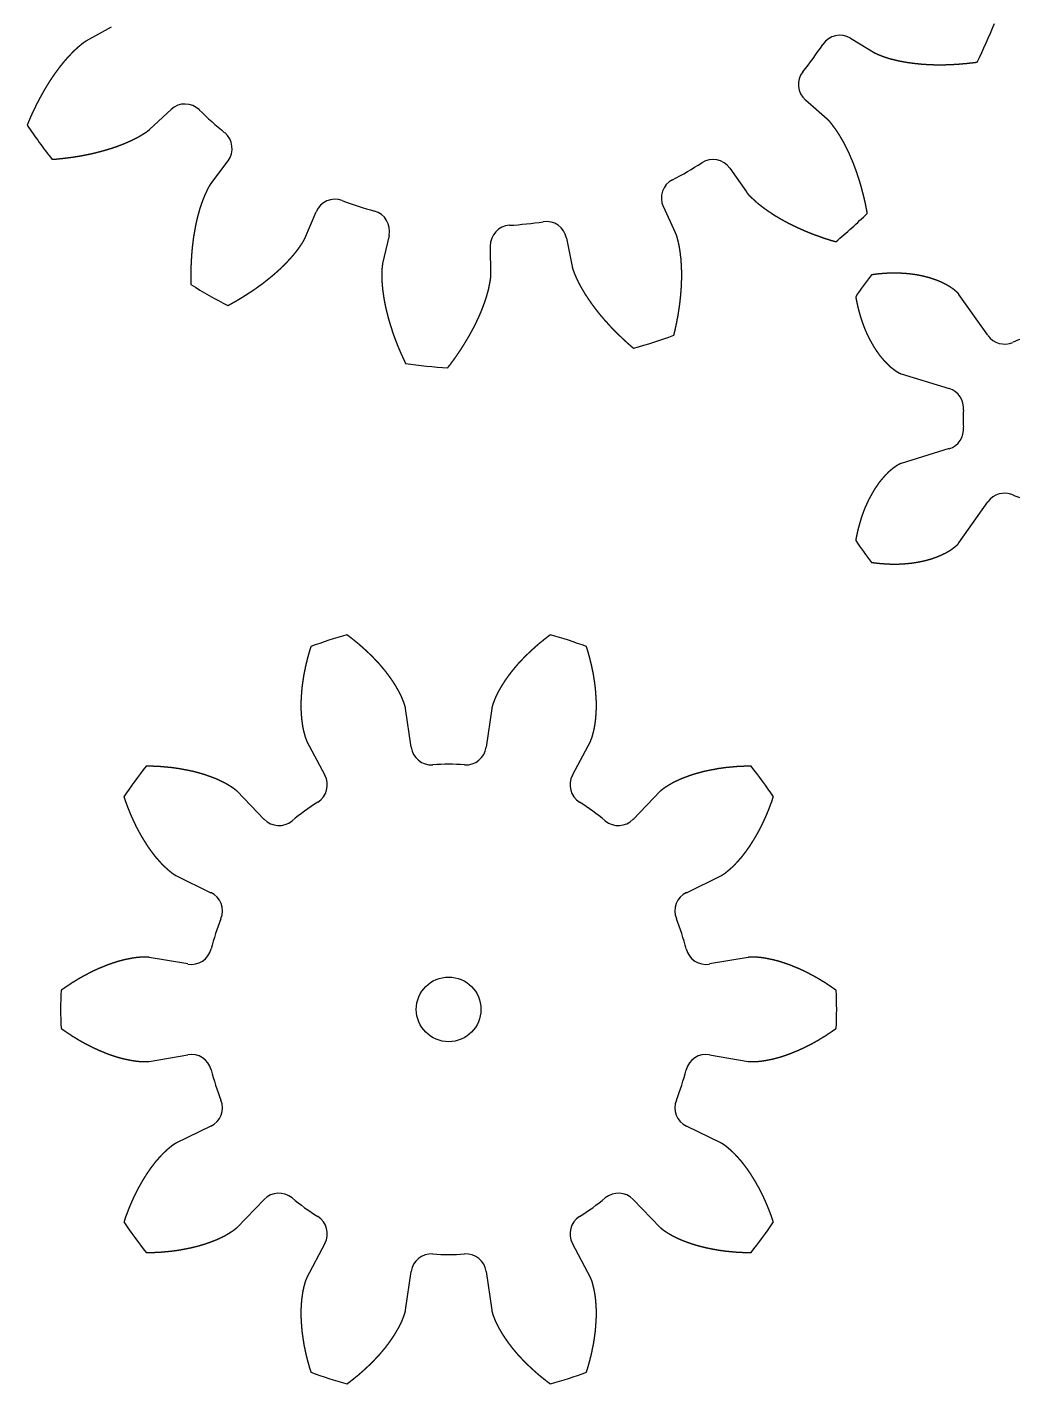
# Model space of a CAD drawing. Header units: millimetres. Extents: x -39 to 169, y -29 to 169.
# Drawn here: x -32.6 to 43.6, y -29 to 75.9 of the extents above; entities that cross this region are included whole.
import ezdxf

# ---------------------------------------------------------------- set-up
doc = ezdxf.new("R2010")
doc.units = ezdxf.units.MM
doc.header["$MEASUREMENT"] = 0

msp = doc.modelspace()

# ---------------------------------------------------------------- linework, layer by layer
for p, q in [((-26.09, 75.93), (-28.04, 74.84)), ((31.06, 75.08), (32.98, 73.93)), ((29.27, 68.82), (27.58, 70.29)), ((-23.1, 68.04), (-21.46, 69.56)), ((-17.06, 65.6), (-18.4, 63.81)), ((21.73, 65.02), (23.02, 63.19)), ((17.54, 60.03), (16.6, 62.06)), ((-11.12, 59.6), (-10.24, 61.66)), ((-4.61, 59.83), (-5.11, 57.65)), ((3.26, 56.77), (3.23, 59.01)), ((9.11, 59.63), (9.55, 57.43)), ((41.68, 52.11), (39.45, 55.27)), ((34.99, 49.13), (38.69, 47.99)), ((38.69, 43.35), (34.99, 42.21)), ((39.45, 36.06), (41.68, 39.23)), ((-2.9, 20.27), (-3.33, 23.26)), ((3.33, 23.26), (2.9, 20.27)), ((-10.98, 20.77), (-9.57, 18.1)), ((9.57, 18.1), (10.98, 20.77)), ((-14.26, 14.69), (-16.36, 16.86)), ((16.36, 16.86), (14.26, 14.69)), ((-21.09, 10.35), (-18.38, 9.02)), ((18.38, 9.02), (21.09, 10.35)), ((-20.17, 3.51), (-23.15, 4.02)), ((23.15, 4.02), (20.17, 3.51)), ((-23.15, -4.02), (-20.17, -3.51)), ((20.17, -3.51), (23.15, -4.02)), ((-18.38, -9.02), (-21.09, -10.35)), ((21.09, -10.35), (18.38, -9.02)), ((-16.36, -16.86), (-14.26, -14.69)), ((14.26, -14.69), (16.36, -16.86)), ((-9.57, -18.1), (-10.98, -20.77)), ((10.98, -20.77), (9.57, -18.1)), ((-3.33, -23.26), (-2.9, -20.27)), ((2.9, -20.27), (3.33, -23.26))]:
    msp.add_line(p, q)
msp.add_circle((0, 0), 2.5)
for centre, radius, start, end in [((2.73, 92), 42.5, 333.7877, 338.2123), ((2.73, 92), 31.45, 321.6094, 326.3906), ((30.25, 73.72), 1.59, 59.1639, 146.3906), ((28.63, 71.49), 1.59, 141.6094, 228.8361), ((-20.38, 68.4), 1.59, 45.6094, 132.8361), ((2.73, 92), 31.45, 225.6094, 230.3906), ((2.73, 92), 42.5, 213.7877, 218.2123), ((-18.33, 66.55), 1.59, -36.8361, 50.3906), ((2.73, 92), 31.45, 297.6094, 302.3906), ((20.43, 64.11), 1.59, 35.1639, 122.3906), ((18.04, 62.73), 1.59, 117.6094, 204.8361), ((-8.78, 61.04), 1.59, 69.6094, 156.8361), ((2.73, 92), 31.45, 249.6094, 254.3906), ((-6.16, 60.18), 1.59, -12.8361, 74.3906), ((2.73, 92), 31.45, 273.6094, 278.3906), ((7.55, 59.32), 1.59, 11.1639, 98.3906), ((2.73, 92), 42.5, 309.7877, 314.2123), ((4.81, 59.03), 1.59, 93.6094, 180.8361), ((46.22, 45.67), 17.5, 140.5827, 147.4173), ((2.73, 92), 42.5, 237.7877, 242.2123), ((2.73, 92), 42.5, 285.7877, 290.2123), ((42.98, 53.02), 1.59, 215.1791, 293.7372), ((46.22, 45.67), 6.45, 102.2628, 113.7372), ((2.73, 92), 42.5, 261.7877, 266.2123), ((38.22, 46.47), 1.59, -5.7372, 72.8209), ((46.22, 45.67), 6.45, 174.2628, 185.7372), ((38.22, 44.86), 1.59, -72.8209, 5.7372), ((42.98, 38.31), 1.59, 66.2628, 144.8209), ((46.22, 45.67), 6.45, 246.2628, 257.7372), ((46.22, 45.67), 17.5, 212.5827, 219.4173), ((0, 0), 30, 105.1939, 110.8061), ((0, 0), 30, 69.1939, 74.8061), ((-1.33, 20.49), 1.59, 188.1673, 273.7095), ((1.33, 20.49), 1.59, 266.2905, 351.8327), ((0, 0), 18.95, 86.2905, 93.7095), ((0, 0), 30, 141.1939, 146.8061), ((-10.97, 17.36), 1.59, -57.7095, 27.8327), ((10.97, 17.36), 1.59, 152.1673, 237.7095), ((0, 0), 30, 33.1939, 38.8061), ((0, 0), 18.95, 122.2905, 129.7095), ((0, 0), 18.95, 50.2905, 57.7095), ((-13.12, 15.8), 1.59, 224.1673, 309.7095), ((13.12, 15.8), 1.59, 230.2905, 315.8327), ((-19.08, 7.6), 1.59, -21.7095, 63.8327), ((19.08, 7.6), 1.59, 116.1673, 201.7095), ((0, 0), 18.95, 158.2905, 165.7095), ((0, 0), 18.95, 14.2905, 21.7095), ((-19.9, 5.07), 1.59, 260.1673, 345.7095), ((19.9, 5.07), 1.59, 194.2905, 279.8327), ((0, 0), 30, 177.1939, 182.8061), ((0, 0), 30, -2.8061, 2.8061), ((-19.9, -5.07), 1.59, 14.2905, 99.8327), ((19.9, -5.07), 1.59, 80.1673, 165.7095), ((0, 0), 18.95, 194.2905, 201.7095), ((0, 0), 18.95, 338.2905, 345.7095), ((-19.08, -7.6), 1.59, -63.8327, 21.7095), ((19.08, -7.6), 1.59, 158.2905, 243.8327), ((-13.12, -15.8), 1.59, 50.2905, 135.8327), ((0, 0), 18.95, 230.2905, 237.7095), ((0, 0), 18.95, 302.2905, 309.7095), ((13.12, -15.8), 1.59, 44.1673, 129.7095), ((0, 0), 30, 213.1939, 218.8061), ((-10.97, -17.36), 1.59, -27.8327, 57.7095), ((10.97, -17.36), 1.59, 122.2905, 207.8327), ((0, 0), 30, 321.1939, 326.8061), ((-1.33, -20.49), 1.59, 86.2905, 171.8327), ((0, 0), 18.95, 266.2905, 273.7095), ((1.33, -20.49), 1.59, 8.1673, 93.7095), ((0, 0), 30, 249.1939, 254.8061), ((0, 0), 30, 285.1939, 290.8061)]:
    msp.add_arc(centre, radius, start, end)
for points in [[(-28.04, 74.84), (-28.06, 74.83), (-28.1, 74.81), (-28.15, 74.77), (-28.23, 74.73), (-28.31, 74.66), (-28.4, 74.59), (-28.48, 74.52), (-28.56, 74.45), (-28.65, 74.38), (-28.73, 74.31), (-28.81, 74.24), (-28.89, 74.16), (-28.97, 74.09), (-29.05, 74.01), (-29.13, 73.93), (-29.2, 73.85), (-29.28, 73.77), (-29.36, 73.69), (-29.43, 73.61), (-29.51, 73.53), (-29.58, 73.44), (-29.65, 73.36), (-29.73, 73.27), (-29.8, 73.19), (-29.87, 73.1), (-29.94, 73.01), (-30.01, 72.93), (-30.08, 72.84), (-30.15, 72.75), (-30.21, 72.66), (-30.28, 72.57), (-30.35, 72.47), (-30.42, 72.38), (-30.48, 72.29), (-30.55, 72.2), (-30.61, 72.1), (-30.68, 72.01), (-30.74, 71.91), (-30.8, 71.82), (-30.87, 71.72), (-30.93, 71.62), (-30.99, 71.52), (-31.05, 71.43), (-31.11, 71.33), (-31.17, 71.23), (-31.23, 71.13), (-31.29, 71.03), (-31.35, 70.93), (-31.4, 70.83), (-31.46, 70.72), (-31.52, 70.62), (-31.57, 70.52), (-31.63, 70.42), (-31.68, 70.31), (-31.74, 70.21), (-31.79, 70.1), (-31.85, 70), (-31.9, 69.89), (-31.95, 69.79), (-32, 69.68), (-32.06, 69.57), (-32.11, 69.47), (-32.16, 69.36), (-32.21, 69.25), (-32.26, 69.14), (-32.31, 69.03), (-32.35, 68.92), (-32.4, 68.81), (-32.45, 68.7), (-32.5, 68.59), (-32.53, 68.5), (-32.56, 68.43), (-32.58, 68.39), (-32.59, 68.37)], [(32.98, 73.93), (33, 73.92), (33.04, 73.9), (33.1, 73.87), (33.18, 73.83), (33.28, 73.79), (33.38, 73.75), (33.48, 73.71), (33.58, 73.67), (33.68, 73.64), (33.79, 73.6), (33.89, 73.57), (34, 73.53), (34.1, 73.5), (34.21, 73.47), (34.31, 73.45), (34.42, 73.42), (34.53, 73.39), (34.64, 73.37), (34.74, 73.34), (34.85, 73.32), (34.96, 73.3), (35.07, 73.28), (35.18, 73.26), (35.29, 73.24), (35.4, 73.22), (35.51, 73.2), (35.63, 73.19), (35.74, 73.17), (35.85, 73.16), (35.96, 73.14), (36.07, 73.13), (36.19, 73.12), (36.3, 73.11), (36.41, 73.09), (36.53, 73.08), (36.64, 73.08), (36.75, 73.07), (36.87, 73.06), (36.98, 73.05), (37.1, 73.05), (37.21, 73.04), (37.33, 73.04), (37.44, 73.03), (37.56, 73.03), (37.68, 73.03), (37.79, 73.03), (37.91, 73.03), (38.02, 73.03), (38.14, 73.03), (38.26, 73.03), (38.37, 73.03), (38.49, 73.03), (38.61, 73.04), (38.73, 73.04), (38.84, 73.05), (38.96, 73.05), (39.08, 73.06), (39.2, 73.06), (39.32, 73.07), (39.43, 73.08), (39.55, 73.09), (39.67, 73.1), (39.79, 73.11), (39.91, 73.12), (40.03, 73.13), (40.15, 73.14), (40.27, 73.16), (40.38, 73.17), (40.5, 73.18), (40.62, 73.2), (40.72, 73.21), (40.79, 73.22), (40.84, 73.23), (40.86, 73.23)], [(32.37, 61.54), (32.37, 61.56), (32.36, 61.61), (32.34, 61.68), (32.33, 61.78), (32.3, 61.9), (32.28, 62.01), (32.26, 62.13), (32.23, 62.25), (32.21, 62.37), (32.18, 62.48), (32.15, 62.6), (32.13, 62.71), (32.1, 62.83), (32.07, 62.95), (32.04, 63.06), (32.01, 63.18), (31.98, 63.29), (31.95, 63.4), (31.92, 63.52), (31.89, 63.63), (31.86, 63.74), (31.82, 63.86), (31.79, 63.97), (31.76, 64.08), (31.72, 64.19), (31.69, 64.3), (31.65, 64.41), (31.61, 64.52), (31.58, 64.63), (31.54, 64.74), (31.5, 64.85), (31.46, 64.96), (31.42, 65.07), (31.38, 65.18), (31.34, 65.28), (31.3, 65.39), (31.26, 65.5), (31.21, 65.6), (31.17, 65.71), (31.12, 65.81), (31.08, 65.92), (31.03, 66.02), (30.99, 66.13), (30.94, 66.23), (30.89, 66.33), (30.84, 66.43), (30.79, 66.54), (30.74, 66.64), (30.69, 66.74), (30.64, 66.84), (30.59, 66.94), (30.54, 67.03), (30.48, 67.13), (30.43, 67.23), (30.37, 67.32), (30.31, 67.42), (30.26, 67.51), (30.2, 67.61), (30.14, 67.7), (30.08, 67.8), (30.02, 67.89), (29.96, 67.98), (29.89, 68.07), (29.83, 68.16), (29.76, 68.24), (29.7, 68.33), (29.63, 68.42), (29.56, 68.5), (29.5, 68.59), (29.42, 68.67), (29.36, 68.73), (29.32, 68.77), (29.29, 68.8), (29.27, 68.82)], [(-30.66, 65.71), (-30.64, 65.72), (-30.59, 65.72), (-30.52, 65.72), (-30.42, 65.73), (-30.3, 65.74), (-30.18, 65.75), (-30.06, 65.77), (-29.94, 65.78), (-29.82, 65.79), (-29.7, 65.8), (-29.59, 65.82), (-29.47, 65.83), (-29.35, 65.85), (-29.23, 65.86), (-29.11, 65.88), (-29, 65.9), (-28.88, 65.92), (-28.76, 65.93), (-28.65, 65.95), (-28.53, 65.97), (-28.42, 65.99), (-28.3, 66.01), (-28.18, 66.04), (-28.07, 66.06), (-27.96, 66.08), (-27.84, 66.1), (-27.73, 66.13), (-27.61, 66.15), (-27.5, 66.18), (-27.39, 66.2), (-27.28, 66.23), (-27.16, 66.26), (-27.05, 66.29), (-26.94, 66.32), (-26.83, 66.35), (-26.72, 66.38), (-26.61, 66.41), (-26.5, 66.44), (-26.39, 66.47), (-26.28, 66.51), (-26.17, 66.54), (-26.06, 66.57), (-25.95, 66.61), (-25.85, 66.65), (-25.74, 66.68), (-25.63, 66.72), (-25.53, 66.76), (-25.42, 66.8), (-25.32, 66.84), (-25.21, 66.88), (-25.11, 66.92), (-25.01, 66.96), (-24.9, 67.01), (-24.8, 67.05), (-24.7, 67.1), (-24.6, 67.14), (-24.5, 67.19), (-24.4, 67.24), (-24.3, 67.29), (-24.2, 67.34), (-24.1, 67.39), (-24.01, 67.44), (-23.91, 67.49), (-23.82, 67.55), (-23.72, 67.6), (-23.63, 67.66), (-23.54, 67.72), (-23.44, 67.78), (-23.35, 67.83), (-23.27, 67.9), (-23.2, 67.95), (-23.15, 67.99), (-23.12, 68.02), (-23.1, 68.04)], [(-18.4, 63.81), (-18.41, 63.79), (-18.44, 63.75), (-18.48, 63.7), (-18.52, 63.63), (-18.58, 63.53), (-18.63, 63.44), (-18.67, 63.34), (-18.72, 63.24), (-18.77, 63.14), (-18.81, 63.04), (-18.86, 62.94), (-18.9, 62.84), (-18.94, 62.74), (-18.98, 62.64), (-19.02, 62.54), (-19.06, 62.43), (-19.1, 62.33), (-19.13, 62.22), (-19.17, 62.12), (-19.2, 62.01), (-19.24, 61.91), (-19.27, 61.8), (-19.3, 61.69), (-19.33, 61.58), (-19.36, 61.48), (-19.39, 61.37), (-19.42, 61.26), (-19.45, 61.15), (-19.47, 61.04), (-19.5, 60.93), (-19.52, 60.82), (-19.55, 60.71), (-19.57, 60.6), (-19.59, 60.48), (-19.61, 60.37), (-19.63, 60.26), (-19.65, 60.15), (-19.67, 60.03), (-19.69, 59.92), (-19.71, 59.81), (-19.73, 59.69), (-19.74, 59.58), (-19.76, 59.46), (-19.77, 59.35), (-19.79, 59.24), (-19.8, 59.12), (-19.82, 59), (-19.83, 58.89), (-19.84, 58.77), (-19.85, 58.66), (-19.86, 58.54), (-19.87, 58.42), (-19.88, 58.31), (-19.89, 58.19), (-19.89, 58.07), (-19.9, 57.95), (-19.91, 57.84), (-19.91, 57.72), (-19.92, 57.6), (-19.92, 57.48), (-19.93, 57.36), (-19.93, 57.24), (-19.93, 57.12), (-19.93, 57), (-19.93, 56.89), (-19.93, 56.77), (-19.93, 56.65), (-19.93, 56.53), (-19.93, 56.41), (-19.93, 56.29), (-19.93, 56.19), (-19.92, 56.12), (-19.92, 56.07), (-19.92, 56.04)], [(23.02, 63.19), (23.03, 63.17), (23.06, 63.14), (23.1, 63.08), (23.15, 63.02), (23.23, 62.94), (23.3, 62.86), (23.38, 62.79), (23.46, 62.71), (23.54, 62.64), (23.62, 62.56), (23.7, 62.49), (23.78, 62.42), (23.86, 62.34), (23.95, 62.27), (24.04, 62.21), (24.12, 62.14), (24.21, 62.07), (24.3, 62), (24.39, 61.94), (24.48, 61.87), (24.57, 61.81), (24.66, 61.74), (24.75, 61.68), (24.85, 61.62), (24.94, 61.56), (25.03, 61.49), (25.13, 61.43), (25.22, 61.37), (25.32, 61.32), (25.42, 61.26), (25.51, 61.2), (25.61, 61.14), (25.71, 61.09), (25.81, 61.03), (25.91, 60.98), (26.01, 60.92), (26.11, 60.87), (26.21, 60.81), (26.32, 60.76), (26.42, 60.71), (26.52, 60.66), (26.62, 60.61), (26.73, 60.56), (26.83, 60.51), (26.94, 60.46), (27.04, 60.41), (27.15, 60.36), (27.26, 60.31), (27.36, 60.27), (27.47, 60.22), (27.58, 60.17), (27.69, 60.13), (27.79, 60.08), (27.9, 60.04), (28.01, 60), (28.12, 59.95), (28.23, 59.91), (28.34, 59.87), (28.45, 59.83), (28.57, 59.79), (28.68, 59.75), (28.79, 59.71), (28.9, 59.67), (29.01, 59.63), (29.13, 59.59), (29.24, 59.56), (29.36, 59.52), (29.47, 59.48), (29.58, 59.45), (29.7, 59.41), (29.79, 59.39), (29.86, 59.37), (29.91, 59.35), (29.93, 59.35)], [(17.42, 52.12), (17.42, 52.14), (17.43, 52.19), (17.45, 52.26), (17.47, 52.35), (17.5, 52.47), (17.53, 52.59), (17.55, 52.71), (17.58, 52.82), (17.6, 52.94), (17.63, 53.06), (17.65, 53.17), (17.67, 53.29), (17.69, 53.41), (17.72, 53.53), (17.74, 53.64), (17.76, 53.76), (17.78, 53.88), (17.79, 53.99), (17.81, 54.11), (17.83, 54.22), (17.85, 54.34), (17.86, 54.46), (17.88, 54.57), (17.89, 54.69), (17.9, 54.81), (17.92, 54.92), (17.93, 55.04), (17.94, 55.15), (17.95, 55.27), (17.96, 55.38), (17.97, 55.5), (17.98, 55.61), (17.99, 55.73), (17.99, 55.84), (18, 55.96), (18, 56.07), (18.01, 56.19), (18.01, 56.3), (18.02, 56.42), (18.02, 56.53), (18.02, 56.65), (18.02, 56.76), (18.02, 56.87), (18.02, 56.99), (18.02, 57.1), (18.01, 57.21), (18.01, 57.32), (18, 57.44), (18, 57.55), (17.99, 57.66), (17.98, 57.77), (17.98, 57.88), (17.97, 58), (17.96, 58.11), (17.94, 58.22), (17.93, 58.33), (17.92, 58.44), (17.9, 58.55), (17.89, 58.66), (17.87, 58.77), (17.85, 58.87), (17.83, 58.98), (17.81, 59.09), (17.79, 59.2), (17.76, 59.3), (17.74, 59.41), (17.71, 59.51), (17.69, 59.62), (17.66, 59.72), (17.62, 59.83), (17.6, 59.91), (17.57, 59.97), (17.55, 60.01), (17.54, 60.03)], [(-17.08, 54.4), (-17.06, 54.42), (-17.02, 54.44), (-16.95, 54.47), (-16.87, 54.52), (-16.76, 54.58), (-16.66, 54.64), (-16.55, 54.7), (-16.45, 54.75), (-16.35, 54.81), (-16.24, 54.88), (-16.14, 54.94), (-16.04, 55), (-15.94, 55.06), (-15.84, 55.12), (-15.74, 55.19), (-15.64, 55.25), (-15.54, 55.31), (-15.44, 55.38), (-15.34, 55.44), (-15.24, 55.51), (-15.14, 55.57), (-15.05, 55.64), (-14.95, 55.7), (-14.85, 55.77), (-14.76, 55.84), (-14.66, 55.91), (-14.57, 55.98), (-14.48, 56.04), (-14.38, 56.11), (-14.29, 56.18), (-14.2, 56.25), (-14.11, 56.33), (-14.02, 56.4), (-13.93, 56.47), (-13.84, 56.54), (-13.75, 56.61), (-13.66, 56.69), (-13.57, 56.76), (-13.49, 56.83), (-13.4, 56.91), (-13.31, 56.98), (-13.23, 57.06), (-13.15, 57.14), (-13.06, 57.21), (-12.98, 57.29), (-12.9, 57.37), (-12.82, 57.45), (-12.74, 57.53), (-12.66, 57.6), (-12.58, 57.68), (-12.5, 57.76), (-12.42, 57.85), (-12.35, 57.93), (-12.27, 58.01), (-12.2, 58.09), (-12.12, 58.18), (-12.05, 58.26), (-11.98, 58.34), (-11.91, 58.43), (-11.84, 58.51), (-11.77, 58.6), (-11.7, 58.69), (-11.64, 58.77), (-11.57, 58.86), (-11.51, 58.95), (-11.45, 59.04), (-11.39, 59.13), (-11.33, 59.22), (-11.27, 59.31), (-11.21, 59.41), (-11.17, 59.48), (-11.14, 59.54), (-11.13, 59.58), (-11.12, 59.6)], [(-5.11, 57.65), (-5.11, 57.63), (-5.12, 57.58), (-5.13, 57.52), (-5.14, 57.43), (-5.15, 57.33), (-5.16, 57.22), (-5.16, 57.11), (-5.17, 57), (-5.17, 56.89), (-5.17, 56.78), (-5.17, 56.67), (-5.17, 56.56), (-5.17, 56.45), (-5.16, 56.34), (-5.16, 56.23), (-5.15, 56.12), (-5.14, 56.01), (-5.13, 55.9), (-5.12, 55.79), (-5.11, 55.68), (-5.1, 55.57), (-5.08, 55.46), (-5.07, 55.35), (-5.05, 55.24), (-5.03, 55.13), (-5.02, 55.02), (-5, 54.91), (-4.98, 54.8), (-4.96, 54.68), (-4.94, 54.57), (-4.91, 54.46), (-4.89, 54.35), (-4.87, 54.24), (-4.84, 54.13), (-4.82, 54.02), (-4.79, 53.91), (-4.76, 53.8), (-4.73, 53.68), (-4.7, 53.57), (-4.68, 53.46), (-4.64, 53.35), (-4.61, 53.24), (-4.58, 53.13), (-4.55, 53.02), (-4.51, 52.91), (-4.48, 52.8), (-4.44, 52.69), (-4.41, 52.58), (-4.37, 52.46), (-4.33, 52.35), (-4.3, 52.24), (-4.26, 52.13), (-4.22, 52.02), (-4.18, 51.91), (-4.14, 51.8), (-4.1, 51.69), (-4.05, 51.58), (-4.01, 51.47), (-3.97, 51.36), (-3.92, 51.25), (-3.88, 51.14), (-3.83, 51.03), (-3.78, 50.92), (-3.74, 50.81), (-3.69, 50.7), (-3.64, 50.59), (-3.59, 50.48), (-3.54, 50.37), (-3.49, 50.27), (-3.44, 50.16), (-3.4, 50.07), (-3.37, 50), (-3.35, 49.96), (-3.34, 49.94)], [(-0.07, 49.6), (-0.06, 49.61), (-0.03, 49.65), (0.01, 49.71), (0.07, 49.79), (0.15, 49.88), (0.22, 49.98), (0.29, 50.08), (0.36, 50.17), (0.43, 50.27), (0.5, 50.37), (0.57, 50.46), (0.64, 50.56), (0.7, 50.66), (0.77, 50.76), (0.84, 50.86), (0.9, 50.95), (0.97, 51.05), (1.03, 51.15), (1.09, 51.25), (1.16, 51.35), (1.22, 51.45), (1.28, 51.55), (1.34, 51.65), (1.4, 51.75), (1.46, 51.85), (1.52, 51.95), (1.58, 52.05), (1.64, 52.15), (1.69, 52.25), (1.75, 52.36), (1.81, 52.46), (1.86, 52.56), (1.91, 52.66), (1.97, 52.76), (2.02, 52.87), (2.07, 52.97), (2.12, 53.07), (2.17, 53.17), (2.22, 53.28), (2.27, 53.38), (2.32, 53.48), (2.36, 53.59), (2.41, 53.69), (2.45, 53.8), (2.5, 53.9), (2.54, 54), (2.58, 54.11), (2.62, 54.21), (2.66, 54.32), (2.7, 54.42), (2.74, 54.53), (2.78, 54.63), (2.82, 54.74), (2.85, 54.85), (2.89, 54.95), (2.92, 55.06), (2.95, 55.16), (2.98, 55.27), (3.01, 55.38), (3.04, 55.48), (3.07, 55.59), (3.1, 55.69), (3.12, 55.8), (3.14, 55.91), (3.16, 56.02), (3.18, 56.12), (3.2, 56.23), (3.22, 56.34), (3.24, 56.44), (3.25, 56.55), (3.26, 56.64), (3.26, 56.7), (3.26, 56.75), (3.26, 56.77)], [(9.55, 57.43), (9.55, 57.41), (9.56, 57.37), (9.57, 57.3), (9.6, 57.22), (9.63, 57.12), (9.67, 57.02), (9.71, 56.91), (9.75, 56.81), (9.79, 56.71), (9.84, 56.61), (9.88, 56.51), (9.93, 56.41), (9.97, 56.31), (10.02, 56.22), (10.07, 56.12), (10.13, 56.02), (10.18, 55.92), (10.23, 55.83), (10.29, 55.73), (10.34, 55.63), (10.4, 55.54), (10.46, 55.44), (10.51, 55.35), (10.57, 55.25), (10.64, 55.16), (10.7, 55.06), (10.76, 54.97), (10.82, 54.88), (10.89, 54.78), (10.95, 54.69), (11.02, 54.6), (11.08, 54.5), (11.15, 54.41), (11.22, 54.32), (11.29, 54.23), (11.36, 54.14), (11.43, 54.05), (11.5, 53.96), (11.57, 53.87), (11.64, 53.78), (11.71, 53.69), (11.79, 53.6), (11.86, 53.52), (11.94, 53.43), (12.01, 53.34), (12.09, 53.25), (12.17, 53.17), (12.25, 53.08), (12.32, 52.99), (12.4, 52.91), (12.48, 52.82), (12.56, 52.74), (12.64, 52.65), (12.73, 52.57), (12.81, 52.48), (12.89, 52.4), (12.98, 52.32), (13.06, 52.23), (13.14, 52.15), (13.23, 52.07), (13.32, 51.99), (13.4, 51.9), (13.49, 51.82), (13.58, 51.74), (13.66, 51.66), (13.75, 51.58), (13.84, 51.5), (13.93, 51.42), (14.02, 51.34), (14.11, 51.26), (14.19, 51.2), (14.24, 51.15), (14.28, 51.12), (14.3, 51.11)], [(39.45, 55.27), (39.44, 55.29), (39.42, 55.32), (39.39, 55.36), (39.34, 55.41), (39.27, 55.47), (39.2, 55.53), (39.13, 55.59), (39.06, 55.64), (38.99, 55.7), (38.91, 55.75), (38.84, 55.8), (38.76, 55.85), (38.68, 55.9), (38.6, 55.95), (38.52, 56), (38.43, 56.04), (38.35, 56.09), (38.26, 56.13), (38.18, 56.17), (38.09, 56.21), (38, 56.25), (37.91, 56.29), (37.82, 56.33), (37.73, 56.36), (37.64, 56.39), (37.54, 56.43), (37.45, 56.46), (37.36, 56.49), (37.26, 56.52), (37.17, 56.55), (37.07, 56.58), (36.97, 56.6), (36.87, 56.63), (36.78, 56.65), (36.68, 56.68), (36.58, 56.7), (36.48, 56.72), (36.38, 56.74), (36.27, 56.76), (36.17, 56.78), (36.07, 56.79), (35.97, 56.81), (35.86, 56.82), (35.76, 56.84), (35.65, 56.85), (35.55, 56.86), (35.44, 56.87), (35.34, 56.88), (35.23, 56.89), (35.12, 56.89), (35.02, 56.9), (34.91, 56.91), (34.8, 56.91), (34.69, 56.91), (34.59, 56.91), (34.48, 56.91), (34.37, 56.91), (34.26, 56.91), (34.15, 56.91), (34.04, 56.91), (33.93, 56.9), (33.82, 56.9), (33.71, 56.89), (33.59, 56.88), (33.48, 56.87), (33.37, 56.86), (33.26, 56.85), (33.15, 56.84), (33.04, 56.83), (32.92, 56.81), (32.83, 56.8), (32.76, 56.79), (32.72, 56.78), (32.7, 56.78)], [(31.47, 55.09), (31.47, 55.07), (31.48, 55.02), (31.49, 54.96), (31.51, 54.87), (31.53, 54.76), (31.55, 54.65), (31.58, 54.54), (31.6, 54.43), (31.63, 54.32), (31.65, 54.21), (31.68, 54.1), (31.71, 53.99), (31.74, 53.88), (31.77, 53.78), (31.8, 53.67), (31.83, 53.57), (31.86, 53.46), (31.89, 53.36), (31.93, 53.26), (31.96, 53.15), (32, 53.05), (32.04, 52.95), (32.07, 52.85), (32.11, 52.75), (32.15, 52.65), (32.19, 52.55), (32.23, 52.45), (32.28, 52.35), (32.32, 52.26), (32.36, 52.16), (32.41, 52.07), (32.45, 51.97), (32.5, 51.88), (32.55, 51.79), (32.6, 51.7), (32.65, 51.61), (32.7, 51.52), (32.75, 51.43), (32.8, 51.34), (32.85, 51.25), (32.9, 51.17), (32.96, 51.08), (33.01, 51), (33.07, 50.91), (33.13, 50.83), (33.19, 50.75), (33.24, 50.67), (33.3, 50.59), (33.36, 50.51), (33.42, 50.44), (33.49, 50.36), (33.55, 50.29), (33.61, 50.21), (33.68, 50.14), (33.74, 50.07), (33.81, 50), (33.88, 49.93), (33.94, 49.87), (34.01, 49.8), (34.08, 49.74), (34.15, 49.67), (34.22, 49.61), (34.3, 49.56), (34.37, 49.5), (34.44, 49.45), (34.52, 49.39), (34.59, 49.34), (34.67, 49.29), (34.75, 49.24), (34.83, 49.2), (34.89, 49.17), (34.94, 49.15), (34.98, 49.14), (34.99, 49.13)], [(34.99, 42.21), (34.98, 42.2), (34.94, 42.19), (34.89, 42.17), (34.83, 42.14), (34.75, 42.09), (34.67, 42.05), (34.59, 42), (34.52, 41.94), (34.44, 41.89), (34.37, 41.84), (34.3, 41.78), (34.22, 41.72), (34.15, 41.66), (34.08, 41.6), (34.01, 41.54), (33.94, 41.47), (33.88, 41.4), (33.81, 41.33), (33.74, 41.27), (33.68, 41.2), (33.61, 41.12), (33.55, 41.05), (33.49, 40.98), (33.42, 40.9), (33.36, 40.82), (33.3, 40.75), (33.24, 40.67), (33.19, 40.59), (33.13, 40.5), (33.07, 40.42), (33.01, 40.34), (32.96, 40.26), (32.9, 40.17), (32.85, 40.08), (32.8, 40), (32.75, 39.91), (32.7, 39.82), (32.65, 39.73), (32.6, 39.64), (32.55, 39.55), (32.5, 39.46), (32.45, 39.36), (32.41, 39.27), (32.36, 39.17), (32.32, 39.08), (32.28, 38.98), (32.23, 38.88), (32.19, 38.79), (32.15, 38.69), (32.11, 38.59), (32.07, 38.49), (32.04, 38.39), (32, 38.29), (31.96, 38.18), (31.93, 38.08), (31.89, 37.98), (31.86, 37.87), (31.83, 37.77), (31.8, 37.66), (31.77, 37.56), (31.74, 37.45), (31.71, 37.34), (31.68, 37.24), (31.65, 37.13), (31.63, 37.02), (31.6, 36.91), (31.58, 36.8), (31.55, 36.69), (31.53, 36.58), (31.51, 36.47), (31.49, 36.38), (31.48, 36.31), (31.47, 36.27), (31.47, 36.24)], [(32.7, 34.56), (32.72, 34.55), (32.76, 34.55), (32.83, 34.54), (32.92, 34.52), (33.04, 34.51), (33.15, 34.5), (33.26, 34.49), (33.37, 34.47), (33.48, 34.46), (33.59, 34.46), (33.71, 34.45), (33.82, 34.44), (33.93, 34.44), (34.04, 34.43), (34.15, 34.43), (34.26, 34.42), (34.37, 34.42), (34.48, 34.42), (34.59, 34.42), (34.69, 34.42), (34.8, 34.43), (34.91, 34.43), (35.02, 34.44), (35.12, 34.44), (35.23, 34.45), (35.34, 34.46), (35.44, 34.47), (35.55, 34.48), (35.65, 34.49), (35.76, 34.5), (35.86, 34.51), (35.97, 34.53), (36.07, 34.54), (36.17, 34.56), (36.27, 34.58), (36.38, 34.6), (36.48, 34.62), (36.58, 34.64), (36.68, 34.66), (36.78, 34.68), (36.87, 34.71), (36.97, 34.73), (37.07, 34.76), (37.17, 34.79), (37.26, 34.81), (37.36, 34.84), (37.45, 34.88), (37.54, 34.91), (37.64, 34.94), (37.73, 34.98), (37.82, 35.01), (37.91, 35.05), (38, 35.09), (38.09, 35.12), (38.18, 35.17), (38.26, 35.21), (38.35, 35.25), (38.43, 35.29), (38.52, 35.34), (38.6, 35.38), (38.68, 35.43), (38.76, 35.48), (38.84, 35.53), (38.91, 35.58), (38.99, 35.64), (39.06, 35.69), (39.13, 35.75), (39.2, 35.81), (39.27, 35.86), (39.34, 35.93), (39.39, 35.98), (39.42, 36.02), (39.44, 36.05), (39.45, 36.06)], [(-3.33, 23.26), (-3.33, 23.27), (-3.34, 23.31), (-3.35, 23.37), (-3.37, 23.45), (-3.4, 23.54), (-3.43, 23.63), (-3.46, 23.73), (-3.5, 23.82), (-3.54, 23.91), (-3.57, 24), (-3.61, 24.1), (-3.65, 24.19), (-3.7, 24.28), (-3.74, 24.37), (-3.78, 24.46), (-3.83, 24.55), (-3.88, 24.64), (-3.93, 24.73), (-3.98, 24.81), (-4.03, 24.9), (-4.08, 24.99), (-4.14, 25.08), (-4.19, 25.16), (-4.25, 25.25), (-4.3, 25.34), (-4.36, 25.42), (-4.42, 25.51), (-4.48, 25.59), (-4.54, 25.68), (-4.6, 25.76), (-4.66, 25.85), (-4.73, 25.93), (-4.79, 26.01), (-4.85, 26.1), (-4.92, 26.18), (-4.99, 26.26), (-5.05, 26.34), (-5.12, 26.42), (-5.19, 26.5), (-5.26, 26.59), (-5.33, 26.67), (-5.4, 26.75), (-5.47, 26.82), (-5.55, 26.9), (-5.62, 26.98), (-5.7, 27.06), (-5.77, 27.14), (-5.85, 27.22), (-5.92, 27.29), (-6, 27.37), (-6.08, 27.45), (-6.16, 27.52), (-6.24, 27.6), (-6.32, 27.67), (-6.4, 27.75), (-6.48, 27.82), (-6.56, 27.89), (-6.64, 27.97), (-6.72, 28.04), (-6.81, 28.11), (-6.89, 28.19), (-6.98, 28.26), (-7.06, 28.33), (-7.15, 28.4), (-7.24, 28.47), (-7.32, 28.54), (-7.41, 28.61), (-7.5, 28.68), (-7.59, 28.75), (-7.68, 28.82), (-7.75, 28.87), (-7.81, 28.91), (-7.84, 28.94), (-7.86, 28.95)], [(7.86, 28.95), (7.84, 28.94), (7.81, 28.91), (7.75, 28.87), (7.68, 28.82), (7.59, 28.75), (7.5, 28.68), (7.41, 28.61), (7.32, 28.54), (7.24, 28.47), (7.15, 28.4), (7.06, 28.33), (6.98, 28.26), (6.89, 28.19), (6.81, 28.11), (6.72, 28.04), (6.64, 27.97), (6.56, 27.89), (6.48, 27.82), (6.4, 27.75), (6.32, 27.67), (6.24, 27.6), (6.16, 27.52), (6.08, 27.45), (6, 27.37), (5.92, 27.29), (5.85, 27.22), (5.77, 27.14), (5.7, 27.06), (5.62, 26.98), (5.55, 26.9), (5.47, 26.82), (5.4, 26.75), (5.33, 26.67), (5.26, 26.59), (5.19, 26.5), (5.12, 26.42), (5.05, 26.34), (4.99, 26.26), (4.92, 26.18), (4.85, 26.1), (4.79, 26.01), (4.73, 25.93), (4.66, 25.85), (4.6, 25.76), (4.54, 25.68), (4.48, 25.59), (4.42, 25.51), (4.36, 25.42), (4.3, 25.34), (4.25, 25.25), (4.19, 25.16), (4.14, 25.08), (4.08, 24.99), (4.03, 24.9), (3.98, 24.81), (3.93, 24.73), (3.88, 24.64), (3.83, 24.55), (3.78, 24.46), (3.74, 24.37), (3.7, 24.28), (3.65, 24.19), (3.61, 24.1), (3.57, 24), (3.54, 23.91), (3.5, 23.82), (3.46, 23.73), (3.43, 23.63), (3.4, 23.54), (3.37, 23.45), (3.35, 23.37), (3.34, 23.31), (3.33, 23.27), (3.33, 23.26)], [(-10.66, 28.04), (-10.66, 28.02), (-10.68, 27.98), (-10.7, 27.91), (-10.72, 27.83), (-10.76, 27.72), (-10.79, 27.61), (-10.82, 27.5), (-10.85, 27.39), (-10.88, 27.29), (-10.91, 27.18), (-10.94, 27.07), (-10.96, 26.96), (-10.99, 26.85), (-11.02, 26.75), (-11.04, 26.64), (-11.07, 26.53), (-11.09, 26.42), (-11.11, 26.31), (-11.13, 26.21), (-11.16, 26.1), (-11.18, 25.99), (-11.2, 25.88), (-11.22, 25.78), (-11.23, 25.67), (-11.25, 25.56), (-11.27, 25.45), (-11.28, 25.35), (-11.3, 25.24), (-11.31, 25.13), (-11.33, 25.03), (-11.34, 24.92), (-11.35, 24.81), (-11.36, 24.71), (-11.37, 24.6), (-11.38, 24.49), (-11.39, 24.39), (-11.39, 24.28), (-11.4, 24.18), (-11.41, 24.07), (-11.41, 23.97), (-11.42, 23.86), (-11.42, 23.76), (-11.42, 23.65), (-11.42, 23.55), (-11.42, 23.44), (-11.42, 23.34), (-11.42, 23.23), (-11.42, 23.13), (-11.41, 23.03), (-11.41, 22.92), (-11.4, 22.82), (-11.39, 22.72), (-11.39, 22.62), (-11.38, 22.52), (-11.37, 22.41), (-11.35, 22.31), (-11.34, 22.21), (-11.33, 22.11), (-11.31, 22.01), (-11.3, 21.91), (-11.28, 21.81), (-11.26, 21.71), (-11.24, 21.62), (-11.22, 21.52), (-11.19, 21.42), (-11.17, 21.33), (-11.14, 21.23), (-11.12, 21.14), (-11.09, 21.04), (-11.06, 20.95), (-11.03, 20.88), (-11, 20.82), (-10.99, 20.79), (-10.98, 20.77)], [(10.98, 20.77), (10.99, 20.79), (11, 20.82), (11.03, 20.88), (11.06, 20.95), (11.09, 21.04), (11.12, 21.14), (11.14, 21.23), (11.17, 21.33), (11.19, 21.42), (11.22, 21.52), (11.24, 21.62), (11.26, 21.71), (11.28, 21.81), (11.3, 21.91), (11.31, 22.01), (11.33, 22.11), (11.34, 22.21), (11.35, 22.31), (11.37, 22.41), (11.38, 22.52), (11.39, 22.62), (11.39, 22.72), (11.4, 22.82), (11.41, 22.92), (11.41, 23.03), (11.42, 23.13), (11.42, 23.23), (11.42, 23.34), (11.42, 23.44), (11.42, 23.55), (11.42, 23.65), (11.42, 23.76), (11.42, 23.86), (11.41, 23.97), (11.41, 24.07), (11.4, 24.18), (11.39, 24.28), (11.39, 24.39), (11.38, 24.49), (11.37, 24.6), (11.36, 24.71), (11.35, 24.81), (11.34, 24.92), (11.33, 25.03), (11.31, 25.13), (11.3, 25.24), (11.28, 25.35), (11.27, 25.45), (11.25, 25.56), (11.23, 25.67), (11.22, 25.78), (11.2, 25.88), (11.18, 25.99), (11.16, 26.1), (11.13, 26.21), (11.11, 26.31), (11.09, 26.42), (11.07, 26.53), (11.04, 26.64), (11.02, 26.75), (10.99, 26.85), (10.96, 26.96), (10.94, 27.07), (10.91, 27.18), (10.88, 27.29), (10.85, 27.39), (10.82, 27.5), (10.79, 27.61), (10.76, 27.72), (10.72, 27.83), (10.7, 27.91), (10.68, 27.98), (10.66, 28.02), (10.66, 28.04)], [(-16.36, 16.86), (-16.38, 16.87), (-16.4, 16.9), (-16.45, 16.94), (-16.51, 16.99), (-16.59, 17.05), (-16.67, 17.11), (-16.75, 17.16), (-16.83, 17.21), (-16.92, 17.27), (-17, 17.32), (-17.09, 17.37), (-17.17, 17.42), (-17.26, 17.47), (-17.35, 17.52), (-17.44, 17.56), (-17.53, 17.61), (-17.62, 17.65), (-17.71, 17.69), (-17.8, 17.74), (-17.9, 17.78), (-17.99, 17.82), (-18.09, 17.86), (-18.18, 17.89), (-18.28, 17.93), (-18.37, 17.97), (-18.47, 18), (-18.57, 18.04), (-18.67, 18.07), (-18.77, 18.11), (-18.86, 18.14), (-18.96, 18.17), (-19.06, 18.2), (-19.17, 18.23), (-19.27, 18.26), (-19.37, 18.29), (-19.47, 18.31), (-19.57, 18.34), (-19.68, 18.37), (-19.78, 18.39), (-19.88, 18.42), (-19.99, 18.44), (-20.09, 18.46), (-20.2, 18.48), (-20.3, 18.5), (-20.41, 18.52), (-20.51, 18.54), (-20.62, 18.56), (-20.73, 18.58), (-20.83, 18.6), (-20.94, 18.62), (-21.05, 18.63), (-21.16, 18.65), (-21.27, 18.66), (-21.37, 18.68), (-21.48, 18.69), (-21.59, 18.7), (-21.7, 18.71), (-21.81, 18.72), (-21.92, 18.73), (-22.03, 18.74), (-22.14, 18.75), (-22.25, 18.76), (-22.37, 18.77), (-22.48, 18.77), (-22.59, 18.78), (-22.7, 18.78), (-22.81, 18.79), (-22.93, 18.79), (-23.04, 18.8), (-23.15, 18.8), (-23.24, 18.8), (-23.31, 18.8), (-23.36, 18.8), (-23.38, 18.8)], [(23.38, 18.8), (23.36, 18.8), (23.31, 18.8), (23.24, 18.8), (23.15, 18.8), (23.04, 18.8), (22.93, 18.79), (22.81, 18.79), (22.7, 18.78), (22.59, 18.78), (22.48, 18.77), (22.37, 18.77), (22.25, 18.76), (22.14, 18.75), (22.03, 18.74), (21.92, 18.73), (21.81, 18.72), (21.7, 18.71), (21.59, 18.7), (21.48, 18.69), (21.37, 18.68), (21.27, 18.66), (21.16, 18.65), (21.05, 18.63), (20.94, 18.62), (20.83, 18.6), (20.73, 18.58), (20.62, 18.56), (20.51, 18.54), (20.41, 18.52), (20.3, 18.5), (20.2, 18.48), (20.09, 18.46), (19.99, 18.44), (19.88, 18.42), (19.78, 18.39), (19.68, 18.37), (19.57, 18.34), (19.47, 18.31), (19.37, 18.29), (19.27, 18.26), (19.17, 18.23), (19.06, 18.2), (18.96, 18.17), (18.86, 18.14), (18.77, 18.11), (18.67, 18.07), (18.57, 18.04), (18.47, 18), (18.37, 17.97), (18.28, 17.93), (18.18, 17.89), (18.09, 17.86), (17.99, 17.82), (17.9, 17.78), (17.8, 17.74), (17.71, 17.69), (17.62, 17.65), (17.53, 17.61), (17.44, 17.56), (17.35, 17.52), (17.26, 17.47), (17.17, 17.42), (17.09, 17.37), (17, 17.32), (16.92, 17.27), (16.83, 17.21), (16.75, 17.16), (16.67, 17.11), (16.59, 17.05), (16.51, 16.99), (16.45, 16.94), (16.4, 16.9), (16.38, 16.87), (16.36, 16.86)], [(-25.1, 16.42), (-25.1, 16.4), (-25.08, 16.36), (-25.06, 16.3), (-25.03, 16.21), (-25, 16.1), (-24.96, 16), (-24.92, 15.89), (-24.88, 15.79), (-24.84, 15.68), (-24.8, 15.58), (-24.76, 15.47), (-24.72, 15.37), (-24.68, 15.27), (-24.63, 15.16), (-24.59, 15.06), (-24.55, 14.96), (-24.5, 14.86), (-24.46, 14.76), (-24.41, 14.66), (-24.37, 14.56), (-24.32, 14.46), (-24.27, 14.36), (-24.22, 14.26), (-24.18, 14.16), (-24.13, 14.07), (-24.08, 13.97), (-24.03, 13.87), (-23.98, 13.78), (-23.92, 13.68), (-23.87, 13.59), (-23.82, 13.5), (-23.77, 13.4), (-23.71, 13.31), (-23.66, 13.22), (-23.6, 13.13), (-23.55, 13.04), (-23.49, 12.95), (-23.43, 12.86), (-23.38, 12.77), (-23.32, 12.68), (-23.26, 12.59), (-23.2, 12.51), (-23.14, 12.42), (-23.08, 12.34), (-23.02, 12.25), (-22.96, 12.17), (-22.89, 12.09), (-22.83, 12), (-22.77, 11.92), (-22.7, 11.84), (-22.64, 11.76), (-22.57, 11.68), (-22.5, 11.61), (-22.44, 11.53), (-22.37, 11.45), (-22.3, 11.38), (-22.23, 11.3), (-22.16, 11.23), (-22.09, 11.16), (-22.02, 11.09), (-21.95, 11.02), (-21.87, 10.95), (-21.8, 10.88), (-21.72, 10.82), (-21.65, 10.75), (-21.57, 10.69), (-21.5, 10.63), (-21.42, 10.56), (-21.34, 10.51), (-21.26, 10.45), (-21.19, 10.41), (-21.14, 10.38), (-21.11, 10.36), (-21.09, 10.35)], [(21.09, 10.35), (21.11, 10.36), (21.14, 10.38), (21.19, 10.41), (21.26, 10.45), (21.34, 10.51), (21.42, 10.56), (21.5, 10.63), (21.57, 10.69), (21.65, 10.75), (21.72, 10.82), (21.8, 10.88), (21.87, 10.95), (21.95, 11.02), (22.02, 11.09), (22.09, 11.16), (22.16, 11.23), (22.23, 11.3), (22.3, 11.38), (22.37, 11.45), (22.44, 11.53), (22.5, 11.61), (22.57, 11.68), (22.64, 11.76), (22.7, 11.84), (22.77, 11.92), (22.83, 12), (22.89, 12.09), (22.96, 12.17), (23.02, 12.25), (23.08, 12.34), (23.14, 12.42), (23.2, 12.51), (23.26, 12.59), (23.32, 12.68), (23.38, 12.77), (23.43, 12.86), (23.49, 12.95), (23.55, 13.04), (23.6, 13.13), (23.66, 13.22), (23.71, 13.31), (23.77, 13.4), (23.82, 13.5), (23.87, 13.59), (23.92, 13.68), (23.98, 13.78), (24.03, 13.87), (24.08, 13.97), (24.13, 14.07), (24.18, 14.16), (24.22, 14.26), (24.27, 14.36), (24.32, 14.46), (24.37, 14.56), (24.41, 14.66), (24.46, 14.76), (24.5, 14.86), (24.55, 14.96), (24.59, 15.06), (24.63, 15.16), (24.68, 15.27), (24.72, 15.37), (24.76, 15.47), (24.8, 15.58), (24.84, 15.68), (24.88, 15.79), (24.92, 15.89), (24.96, 16), (25, 16.1), (25.03, 16.21), (25.06, 16.3), (25.08, 16.36), (25.1, 16.4), (25.1, 16.42)], [(-23.15, 4.02), (-23.17, 4.02), (-23.2, 4.03), (-23.26, 4.04), (-23.34, 4.04), (-23.44, 4.04), (-23.54, 4.04), (-23.64, 4.04), (-23.74, 4.03), (-23.83, 4.03), (-23.93, 4.02), (-24.03, 4.01), (-24.13, 4), (-24.23, 3.99), (-24.33, 3.97), (-24.43, 3.96), (-24.53, 3.94), (-24.63, 3.92), (-24.73, 3.9), (-24.83, 3.88), (-24.93, 3.86), (-25.03, 3.84), (-25.13, 3.82), (-25.23, 3.79), (-25.33, 3.76), (-25.43, 3.74), (-25.53, 3.71), (-25.63, 3.68), (-25.72, 3.65), (-25.82, 3.62), (-25.92, 3.59), (-26.02, 3.55), (-26.12, 3.52), (-26.22, 3.48), (-26.32, 3.45), (-26.42, 3.41), (-26.52, 3.37), (-26.61, 3.33), (-26.71, 3.29), (-26.81, 3.25), (-26.91, 3.21), (-27.01, 3.17), (-27.11, 3.13), (-27.2, 3.08), (-27.3, 3.04), (-27.4, 2.99), (-27.5, 2.95), (-27.59, 2.9), (-27.69, 2.85), (-27.79, 2.8), (-27.88, 2.75), (-27.98, 2.7), (-28.08, 2.65), (-28.17, 2.6), (-28.27, 2.55), (-28.36, 2.49), (-28.46, 2.44), (-28.56, 2.38), (-28.65, 2.33), (-28.75, 2.27), (-28.84, 2.21), (-28.94, 2.15), (-29.03, 2.1), (-29.13, 2.04), (-29.22, 1.98), (-29.31, 1.91), (-29.41, 1.85), (-29.5, 1.79), (-29.59, 1.73), (-29.69, 1.66), (-29.78, 1.6), (-29.85, 1.55), (-29.91, 1.51), (-29.95, 1.48), (-29.96, 1.47)], [(29.96, 1.47), (29.95, 1.48), (29.91, 1.51), (29.85, 1.55), (29.78, 1.6), (29.69, 1.66), (29.59, 1.73), (29.5, 1.79), (29.41, 1.85), (29.31, 1.91), (29.22, 1.98), (29.13, 2.04), (29.03, 2.1), (28.94, 2.15), (28.84, 2.21), (28.75, 2.27), (28.65, 2.33), (28.56, 2.38), (28.46, 2.44), (28.36, 2.49), (28.27, 2.55), (28.17, 2.6), (28.08, 2.65), (27.98, 2.7), (27.88, 2.75), (27.79, 2.8), (27.69, 2.85), (27.59, 2.9), (27.5, 2.95), (27.4, 2.99), (27.3, 3.04), (27.2, 3.08), (27.11, 3.13), (27.01, 3.17), (26.91, 3.21), (26.81, 3.25), (26.71, 3.29), (26.61, 3.33), (26.52, 3.37), (26.42, 3.41), (26.32, 3.45), (26.22, 3.48), (26.12, 3.52), (26.02, 3.55), (25.92, 3.59), (25.82, 3.62), (25.72, 3.65), (25.63, 3.68), (25.53, 3.71), (25.43, 3.74), (25.33, 3.76), (25.23, 3.79), (25.13, 3.82), (25.03, 3.84), (24.93, 3.86), (24.83, 3.88), (24.73, 3.9), (24.63, 3.92), (24.53, 3.94), (24.43, 3.96), (24.33, 3.97), (24.23, 3.99), (24.13, 4), (24.03, 4.01), (23.93, 4.02), (23.83, 4.03), (23.74, 4.03), (23.64, 4.04), (23.54, 4.04), (23.44, 4.04), (23.34, 4.04), (23.26, 4.04), (23.2, 4.03), (23.17, 4.02), (23.15, 4.02)], [(-29.96, -1.47), (-29.95, -1.48), (-29.91, -1.51), (-29.85, -1.55), (-29.78, -1.6), (-29.69, -1.66), (-29.59, -1.73), (-29.5, -1.79), (-29.41, -1.85), (-29.31, -1.91), (-29.22, -1.98), (-29.13, -2.04), (-29.03, -2.1), (-28.94, -2.15), (-28.84, -2.21), (-28.75, -2.27), (-28.65, -2.33), (-28.56, -2.38), (-28.46, -2.44), (-28.36, -2.49), (-28.27, -2.55), (-28.17, -2.6), (-28.08, -2.65), (-27.98, -2.7), (-27.88, -2.75), (-27.79, -2.8), (-27.69, -2.85), (-27.59, -2.9), (-27.5, -2.95), (-27.4, -2.99), (-27.3, -3.04), (-27.2, -3.08), (-27.11, -3.13), (-27.01, -3.17), (-26.91, -3.21), (-26.81, -3.25), (-26.71, -3.29), (-26.61, -3.33), (-26.52, -3.37), (-26.42, -3.41), (-26.32, -3.45), (-26.22, -3.48), (-26.12, -3.52), (-26.02, -3.55), (-25.92, -3.59), (-25.82, -3.62), (-25.72, -3.65), (-25.63, -3.68), (-25.53, -3.71), (-25.43, -3.74), (-25.33, -3.76), (-25.23, -3.79), (-25.13, -3.82), (-25.03, -3.84), (-24.93, -3.86), (-24.83, -3.88), (-24.73, -3.9), (-24.63, -3.92), (-24.53, -3.94), (-24.43, -3.96), (-24.33, -3.97), (-24.23, -3.99), (-24.13, -4), (-24.03, -4.01), (-23.93, -4.02), (-23.83, -4.03), (-23.74, -4.03), (-23.64, -4.04), (-23.54, -4.04), (-23.44, -4.04), (-23.34, -4.04), (-23.26, -4.04), (-23.2, -4.03), (-23.17, -4.02), (-23.15, -4.02)], [(23.15, -4.02), (23.17, -4.02), (23.2, -4.03), (23.26, -4.04), (23.34, -4.04), (23.44, -4.04), (23.54, -4.04), (23.64, -4.04), (23.74, -4.03), (23.83, -4.03), (23.93, -4.02), (24.03, -4.01), (24.13, -4), (24.23, -3.99), (24.33, -3.97), (24.43, -3.96), (24.53, -3.94), (24.63, -3.92), (24.73, -3.9), (24.83, -3.88), (24.93, -3.86), (25.03, -3.84), (25.13, -3.82), (25.23, -3.79), (25.33, -3.76), (25.43, -3.74), (25.53, -3.71), (25.63, -3.68), (25.72, -3.65), (25.82, -3.62), (25.92, -3.59), (26.02, -3.55), (26.12, -3.52), (26.22, -3.48), (26.32, -3.45), (26.42, -3.41), (26.52, -3.37), (26.61, -3.33), (26.71, -3.29), (26.81, -3.25), (26.91, -3.21), (27.01, -3.17), (27.11, -3.13), (27.2, -3.08), (27.3, -3.04), (27.4, -2.99), (27.5, -2.95), (27.59, -2.9), (27.69, -2.85), (27.79, -2.8), (27.88, -2.75), (27.98, -2.7), (28.08, -2.65), (28.17, -2.6), (28.27, -2.55), (28.36, -2.49), (28.46, -2.44), (28.56, -2.38), (28.65, -2.33), (28.75, -2.27), (28.84, -2.21), (28.94, -2.15), (29.03, -2.1), (29.13, -2.04), (29.22, -1.98), (29.31, -1.91), (29.41, -1.85), (29.5, -1.79), (29.59, -1.73), (29.69, -1.66), (29.78, -1.6), (29.85, -1.55), (29.91, -1.51), (29.95, -1.48), (29.96, -1.47)], [(-21.09, -10.35), (-21.11, -10.36), (-21.14, -10.38), (-21.19, -10.41), (-21.26, -10.45), (-21.34, -10.51), (-21.42, -10.56), (-21.5, -10.63), (-21.57, -10.69), (-21.65, -10.75), (-21.72, -10.82), (-21.8, -10.88), (-21.87, -10.95), (-21.95, -11.02), (-22.02, -11.09), (-22.09, -11.16), (-22.16, -11.23), (-22.23, -11.3), (-22.3, -11.38), (-22.37, -11.45), (-22.44, -11.53), (-22.5, -11.61), (-22.57, -11.68), (-22.64, -11.76), (-22.7, -11.84), (-22.77, -11.92), (-22.83, -12), (-22.89, -12.09), (-22.96, -12.17), (-23.02, -12.25), (-23.08, -12.34), (-23.14, -12.42), (-23.2, -12.51), (-23.26, -12.59), (-23.32, -12.68), (-23.38, -12.77), (-23.43, -12.86), (-23.49, -12.95), (-23.55, -13.04), (-23.6, -13.13), (-23.66, -13.22), (-23.71, -13.31), (-23.77, -13.4), (-23.82, -13.5), (-23.87, -13.59), (-23.92, -13.68), (-23.98, -13.78), (-24.03, -13.87), (-24.08, -13.97), (-24.13, -14.07), (-24.18, -14.16), (-24.22, -14.26), (-24.27, -14.36), (-24.32, -14.46), (-24.37, -14.56), (-24.41, -14.66), (-24.46, -14.76), (-24.5, -14.86), (-24.55, -14.96), (-24.59, -15.06), (-24.63, -15.16), (-24.68, -15.27), (-24.72, -15.37), (-24.76, -15.47), (-24.8, -15.58), (-24.84, -15.68), (-24.88, -15.79), (-24.92, -15.89), (-24.96, -16), (-25, -16.1), (-25.03, -16.21), (-25.06, -16.3), (-25.08, -16.36), (-25.1, -16.4), (-25.1, -16.42)], [(25.1, -16.42), (25.1, -16.4), (25.08, -16.36), (25.06, -16.3), (25.03, -16.21), (25, -16.1), (24.96, -16), (24.92, -15.89), (24.88, -15.79), (24.84, -15.68), (24.8, -15.58), (24.76, -15.47), (24.72, -15.37), (24.68, -15.27), (24.63, -15.16), (24.59, -15.06), (24.55, -14.96), (24.5, -14.86), (24.46, -14.76), (24.41, -14.66), (24.37, -14.56), (24.32, -14.46), (24.27, -14.36), (24.22, -14.26), (24.18, -14.16), (24.13, -14.07), (24.08, -13.97), (24.03, -13.87), (23.98, -13.78), (23.92, -13.68), (23.87, -13.59), (23.82, -13.5), (23.77, -13.4), (23.71, -13.31), (23.66, -13.22), (23.6, -13.13), (23.55, -13.04), (23.49, -12.95), (23.43, -12.86), (23.38, -12.77), (23.32, -12.68), (23.26, -12.59), (23.2, -12.51), (23.14, -12.42), (23.08, -12.34), (23.02, -12.25), (22.96, -12.17), (22.89, -12.09), (22.83, -12), (22.77, -11.92), (22.7, -11.84), (22.64, -11.76), (22.57, -11.68), (22.5, -11.61), (22.44, -11.53), (22.37, -11.45), (22.3, -11.38), (22.23, -11.3), (22.16, -11.23), (22.09, -11.16), (22.02, -11.09), (21.95, -11.02), (21.87, -10.95), (21.8, -10.88), (21.72, -10.82), (21.65, -10.75), (21.57, -10.69), (21.5, -10.63), (21.42, -10.56), (21.34, -10.51), (21.26, -10.45), (21.19, -10.41), (21.14, -10.38), (21.11, -10.36), (21.09, -10.35)], [(-23.38, -18.8), (-23.36, -18.8), (-23.31, -18.8), (-23.24, -18.8), (-23.15, -18.8), (-23.04, -18.8), (-22.93, -18.79), (-22.81, -18.79), (-22.7, -18.78), (-22.59, -18.78), (-22.48, -18.77), (-22.37, -18.77), (-22.25, -18.76), (-22.14, -18.75), (-22.03, -18.74), (-21.92, -18.73), (-21.81, -18.72), (-21.7, -18.71), (-21.59, -18.7), (-21.48, -18.69), (-21.37, -18.68), (-21.27, -18.66), (-21.16, -18.65), (-21.05, -18.63), (-20.94, -18.62), (-20.83, -18.6), (-20.73, -18.58), (-20.62, -18.56), (-20.51, -18.54), (-20.41, -18.52), (-20.3, -18.5), (-20.2, -18.48), (-20.09, -18.46), (-19.99, -18.44), (-19.88, -18.42), (-19.78, -18.39), (-19.68, -18.37), (-19.57, -18.34), (-19.47, -18.31), (-19.37, -18.29), (-19.27, -18.26), (-19.17, -18.23), (-19.06, -18.2), (-18.96, -18.17), (-18.86, -18.14), (-18.77, -18.11), (-18.67, -18.07), (-18.57, -18.04), (-18.47, -18), (-18.37, -17.97), (-18.28, -17.93), (-18.18, -17.89), (-18.09, -17.86), (-17.99, -17.82), (-17.9, -17.78), (-17.8, -17.74), (-17.71, -17.69), (-17.62, -17.65), (-17.53, -17.61), (-17.44, -17.56), (-17.35, -17.52), (-17.26, -17.47), (-17.17, -17.42), (-17.09, -17.37), (-17, -17.32), (-16.92, -17.27), (-16.83, -17.21), (-16.75, -17.16), (-16.67, -17.11), (-16.59, -17.05), (-16.51, -16.99), (-16.45, -16.94), (-16.4, -16.9), (-16.38, -16.87), (-16.36, -16.86)], [(16.36, -16.86), (16.38, -16.87), (16.4, -16.9), (16.45, -16.94), (16.51, -16.99), (16.59, -17.05), (16.67, -17.11), (16.75, -17.16), (16.83, -17.21), (16.92, -17.27), (17, -17.32), (17.09, -17.37), (17.17, -17.42), (17.26, -17.47), (17.35, -17.52), (17.44, -17.56), (17.53, -17.61), (17.62, -17.65), (17.71, -17.69), (17.8, -17.74), (17.9, -17.78), (17.99, -17.82), (18.09, -17.86), (18.18, -17.89), (18.28, -17.93), (18.37, -17.97), (18.47, -18), (18.57, -18.04), (18.67, -18.07), (18.77, -18.11), (18.86, -18.14), (18.96, -18.17), (19.06, -18.2), (19.17, -18.23), (19.27, -18.26), (19.37, -18.29), (19.47, -18.31), (19.57, -18.34), (19.68, -18.37), (19.78, -18.39), (19.88, -18.42), (19.99, -18.44), (20.09, -18.46), (20.2, -18.48), (20.3, -18.5), (20.41, -18.52), (20.51, -18.54), (20.62, -18.56), (20.73, -18.58), (20.83, -18.6), (20.94, -18.62), (21.05, -18.63), (21.16, -18.65), (21.27, -18.66), (21.37, -18.68), (21.48, -18.69), (21.59, -18.7), (21.7, -18.71), (21.81, -18.72), (21.92, -18.73), (22.03, -18.74), (22.14, -18.75), (22.25, -18.76), (22.37, -18.77), (22.48, -18.77), (22.59, -18.78), (22.7, -18.78), (22.81, -18.79), (22.93, -18.79), (23.04, -18.8), (23.15, -18.8), (23.24, -18.8), (23.31, -18.8), (23.36, -18.8), (23.38, -18.8)], [(-10.98, -20.77), (-10.99, -20.79), (-11, -20.82), (-11.03, -20.88), (-11.06, -20.95), (-11.09, -21.04), (-11.12, -21.14), (-11.14, -21.23), (-11.17, -21.33), (-11.19, -21.42), (-11.22, -21.52), (-11.24, -21.62), (-11.26, -21.71), (-11.28, -21.81), (-11.3, -21.91), (-11.31, -22.01), (-11.33, -22.11), (-11.34, -22.21), (-11.35, -22.31), (-11.37, -22.41), (-11.38, -22.52), (-11.39, -22.62), (-11.39, -22.72), (-11.4, -22.82), (-11.41, -22.92), (-11.41, -23.03), (-11.42, -23.13), (-11.42, -23.23), (-11.42, -23.34), (-11.42, -23.44), (-11.42, -23.55), (-11.42, -23.65), (-11.42, -23.76), (-11.42, -23.86), (-11.41, -23.97), (-11.41, -24.07), (-11.4, -24.18), (-11.39, -24.28), (-11.39, -24.39), (-11.38, -24.49), (-11.37, -24.6), (-11.36, -24.71), (-11.35, -24.81), (-11.34, -24.92), (-11.33, -25.03), (-11.31, -25.13), (-11.3, -25.24), (-11.28, -25.35), (-11.27, -25.45), (-11.25, -25.56), (-11.23, -25.67), (-11.22, -25.78), (-11.2, -25.88), (-11.18, -25.99), (-11.16, -26.1), (-11.13, -26.21), (-11.11, -26.31), (-11.09, -26.42), (-11.07, -26.53), (-11.04, -26.64), (-11.02, -26.75), (-10.99, -26.85), (-10.96, -26.96), (-10.94, -27.07), (-10.91, -27.18), (-10.88, -27.29), (-10.85, -27.39), (-10.82, -27.5), (-10.79, -27.61), (-10.76, -27.72), (-10.72, -27.83), (-10.7, -27.91), (-10.68, -27.98), (-10.66, -28.02), (-10.66, -28.04)], [(10.66, -28.04), (10.66, -28.02), (10.68, -27.98), (10.7, -27.91), (10.72, -27.83), (10.76, -27.72), (10.79, -27.61), (10.82, -27.5), (10.85, -27.39), (10.88, -27.29), (10.91, -27.18), (10.94, -27.07), (10.96, -26.96), (10.99, -26.85), (11.02, -26.75), (11.04, -26.64), (11.07, -26.53), (11.09, -26.42), (11.11, -26.31), (11.13, -26.21), (11.16, -26.1), (11.18, -25.99), (11.2, -25.88), (11.22, -25.78), (11.23, -25.67), (11.25, -25.56), (11.27, -25.45), (11.28, -25.35), (11.3, -25.24), (11.31, -25.13), (11.33, -25.03), (11.34, -24.92), (11.35, -24.81), (11.36, -24.71), (11.37, -24.6), (11.38, -24.49), (11.39, -24.39), (11.39, -24.28), (11.4, -24.18), (11.41, -24.07), (11.41, -23.97), (11.42, -23.86), (11.42, -23.76), (11.42, -23.65), (11.42, -23.55), (11.42, -23.44), (11.42, -23.34), (11.42, -23.23), (11.42, -23.13), (11.41, -23.03), (11.41, -22.92), (11.4, -22.82), (11.39, -22.72), (11.39, -22.62), (11.38, -22.52), (11.37, -22.41), (11.35, -22.31), (11.34, -22.21), (11.33, -22.11), (11.31, -22.01), (11.3, -21.91), (11.28, -21.81), (11.26, -21.71), (11.24, -21.62), (11.22, -21.52), (11.19, -21.42), (11.17, -21.33), (11.14, -21.23), (11.12, -21.14), (11.09, -21.04), (11.06, -20.95), (11.03, -20.88), (11, -20.82), (10.99, -20.79), (10.98, -20.77)], [(-7.86, -28.95), (-7.84, -28.94), (-7.81, -28.91), (-7.75, -28.87), (-7.68, -28.82), (-7.59, -28.75), (-7.5, -28.68), (-7.41, -28.61), (-7.32, -28.54), (-7.24, -28.47), (-7.15, -28.4), (-7.06, -28.33), (-6.98, -28.26), (-6.89, -28.19), (-6.81, -28.11), (-6.72, -28.04), (-6.64, -27.97), (-6.56, -27.89), (-6.48, -27.82), (-6.4, -27.75), (-6.32, -27.67), (-6.24, -27.6), (-6.16, -27.52), (-6.08, -27.45), (-6, -27.37), (-5.92, -27.29), (-5.85, -27.22), (-5.77, -27.14), (-5.7, -27.06), (-5.62, -26.98), (-5.55, -26.9), (-5.47, -26.82), (-5.4, -26.75), (-5.33, -26.67), (-5.26, -26.59), (-5.19, -26.5), (-5.12, -26.42), (-5.05, -26.34), (-4.99, -26.26), (-4.92, -26.18), (-4.85, -26.1), (-4.79, -26.01), (-4.73, -25.93), (-4.66, -25.85), (-4.6, -25.76), (-4.54, -25.68), (-4.48, -25.59), (-4.42, -25.51), (-4.36, -25.42), (-4.3, -25.34), (-4.25, -25.25), (-4.19, -25.16), (-4.14, -25.08), (-4.08, -24.99), (-4.03, -24.9), (-3.98, -24.81), (-3.93, -24.73), (-3.88, -24.64), (-3.83, -24.55), (-3.78, -24.46), (-3.74, -24.37), (-3.7, -24.28), (-3.65, -24.19), (-3.61, -24.1), (-3.57, -24), (-3.54, -23.91), (-3.5, -23.82), (-3.46, -23.73), (-3.43, -23.63), (-3.4, -23.54), (-3.37, -23.45), (-3.35, -23.37), (-3.34, -23.31), (-3.33, -23.27), (-3.33, -23.26)], [(3.33, -23.26), (3.33, -23.27), (3.34, -23.31), (3.35, -23.37), (3.37, -23.45), (3.4, -23.54), (3.43, -23.63), (3.46, -23.73), (3.5, -23.82), (3.54, -23.91), (3.57, -24), (3.61, -24.1), (3.65, -24.19), (3.7, -24.28), (3.74, -24.37), (3.78, -24.46), (3.83, -24.55), (3.88, -24.64), (3.93, -24.73), (3.98, -24.81), (4.03, -24.9), (4.08, -24.99), (4.14, -25.08), (4.19, -25.16), (4.25, -25.25), (4.3, -25.34), (4.36, -25.42), (4.42, -25.51), (4.48, -25.59), (4.54, -25.68), (4.6, -25.76), (4.66, -25.85), (4.73, -25.93), (4.79, -26.01), (4.85, -26.1), (4.92, -26.18), (4.99, -26.26), (5.05, -26.34), (5.12, -26.42), (5.19, -26.5), (5.26, -26.59), (5.33, -26.67), (5.4, -26.75), (5.47, -26.82), (5.55, -26.9), (5.62, -26.98), (5.7, -27.06), (5.77, -27.14), (5.85, -27.22), (5.92, -27.29), (6, -27.37), (6.08, -27.45), (6.16, -27.52), (6.24, -27.6), (6.32, -27.67), (6.4, -27.75), (6.48, -27.82), (6.56, -27.89), (6.64, -27.97), (6.72, -28.04), (6.81, -28.11), (6.89, -28.19), (6.98, -28.26), (7.06, -28.33), (7.15, -28.4), (7.24, -28.47), (7.32, -28.54), (7.41, -28.61), (7.5, -28.68), (7.59, -28.75), (7.68, -28.82), (7.75, -28.87), (7.81, -28.91), (7.84, -28.94), (7.86, -28.95)]]:
    msp.add_open_spline(points, degree=5)

doc.saveas('drawing.dxf')
